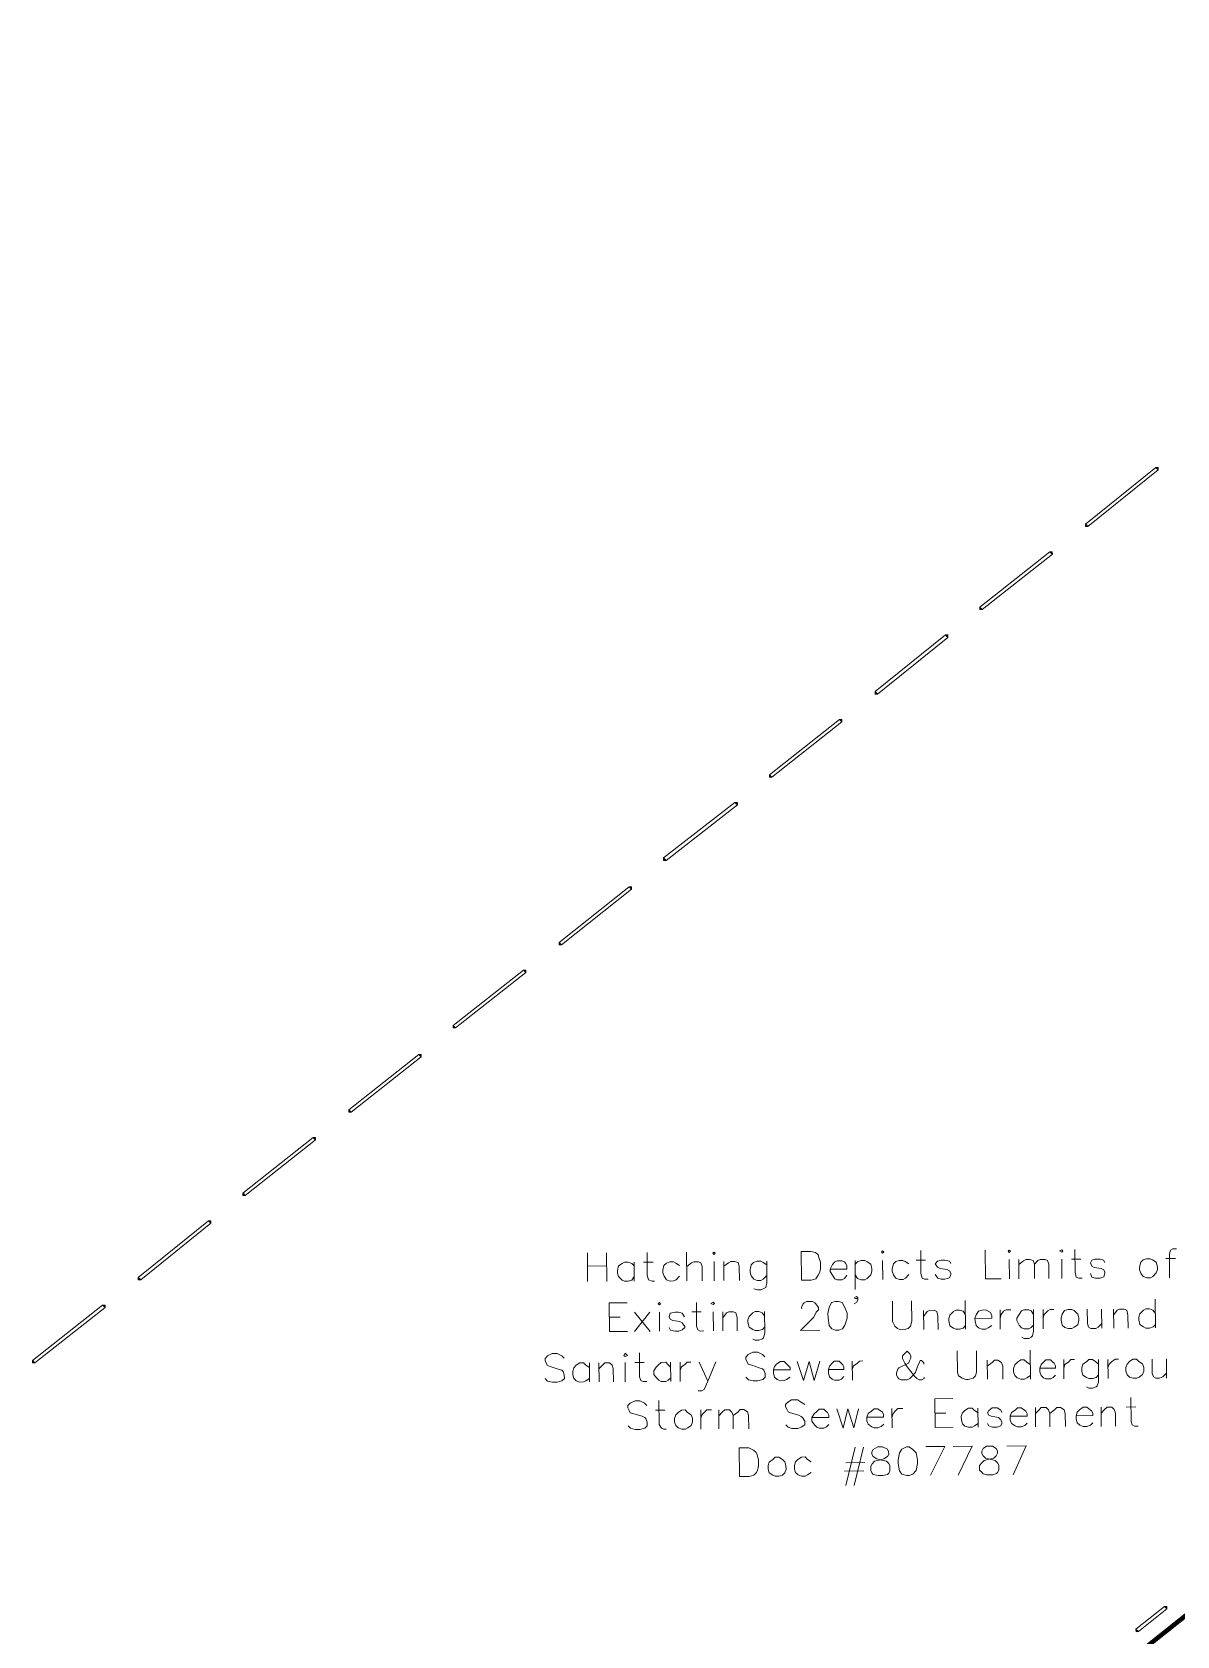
# Model space of a CAD drawing. Header units: inches. Extents: x -5728 to 15181, y 9834 to 15140.
# Drawn here: x 3524 to 4291, y 13913 to 14987 of the extents above; entities that cross this region are included whole.
import ezdxf

# ---------------------------------------------------------------- set-up
doc = ezdxf.new("R2010")
doc.units = ezdxf.units.IN
doc.header["$MEASUREMENT"] = 0
doc.linetypes.add('IMPORT-DASHEDX2 _4_', pattern=[0.1125, 0.075, -0.0375])
for name, color, linetype, lineweight in [('PDF_Geometry', 1, 'Continuous', 9), ('PDF_Solid Fills', 1, 'Continuous', 9), ('site plan converted for PDF_dwg', 1, 'Continuous', 9)]:
    doc.layers.add(name, color=color, linetype=linetype, lineweight=lineweight)

# ---------------------------------------------------------------- blocks, each defined once
blk = doc.blocks.new('site plan converted for PDF_dwg-1480341-SITE PLAN')
at = {"layer": 'PDF_Solid Fills'}
for points in [[(1404.1, 3453.8), (3516.9, 5113.8), (1403.3, 3454.6)], [(1404.9, 3453), (3516.9, 5113.8), (1404.1, 3453.8)], [(1404.9, 3453), (3518.5, 5113.8), (3516.9, 5113.8), (1521.5, 3544.6)], [(1404.9, 3453), (3519.3, 5113), (3518.5, 5113.8), (1521.5, 3544.6)], [(2166.5, 4829.8), (2164.9, 4831.4), (2166.5, 4831.4)], [(2117.7, 4792.2), (2117.7, 4793.8), (2119.3, 4792.2)], [(2095.3, 4773.8), (2093.7, 4775.4), (2095.3, 4775.4)], [(2046.5, 4737), (2046.5, 4738.6), (2048.1, 4737)], [(2024.9, 4718.6), (2023.3, 4720.2), (2024.9, 4720.2)], [(1976.1, 4681), (1976.1, 4682.6), (1977.7, 4681)], [(1953.7, 4662.6), (1952.1, 4664.2), (1953.7, 4664.2)], [(1904.9, 4625.8), (1904.9, 4627.4), (1906.5, 4625.8)], [(1883.3, 4607.4), (1881.7, 4609), (1883.3, 4609)], [(1833.7, 4570.6), (1833.7, 4572.2), (1835.3, 4570.6)], [(1812.1, 4551.4), (1810.5, 4553), (1812.1, 4553)], [(1763.3, 4514.6), (1763.3, 4516.2), (1764.9, 4514.6)], [(1740.9, 4496.2), (1739.3, 4497.8), (1740.9, 4497.8)], [(1692.1, 4459.4), (1692.1, 4461), (1693.7, 4459.4)], [(1670.5, 4440.2), (1668.9, 4441.8), (1670.5, 4441.8)], [(1621.7, 4403.4), (1621.7, 4405), (1623.3, 4403.4)], [(1599.3, 4385), (1597.7, 4386.6), (1599.3, 4386.6)], [(1550.5, 4348.2), (1550.5, 4349.8), (1552.1, 4348.2)], [(1528.9, 4329.8), (1527.3, 4331.4), (1528.9, 4331.4)], [(1480.1, 4292.2), (1480.1, 4293.8), (1481.7, 4292.2)], [(1457.7, 4273.8), (1456.1, 4275.4), (1457.7, 4275.4)], [(1408.9, 4237), (1408.9, 4238.6), (1410.5, 4237)], [(2167.3, 4067.4), (2165.7, 4069), (2167.3, 4069)], [(2146.5, 4052.2), (2146.5, 4053.8), (2148.1, 4052.2)]]:
    blk.add_hatch(color=147, dxfattribs=at).paths.add_polyline_path(points, flags=0)
at = {"layer": 'PDF_Geometry', "color": 155, "lineweight": 15}
for p, q in [((1780.9, 4289), (1780.9, 4308.2)), ((1793.7, 4308.2), (1793.7, 4289)), ((1847.3, 4289), (1847.3, 4308.2)), ((1780.9, 4299.4), (1793.7, 4299.4)), ((1812.1, 4301.8), (1812.1, 4289)), ((1818.5, 4301.8), (1824.9, 4301.8)), ((1865.7, 4301.8), (1865.7, 4289)), ((1872.1, 4289), (1872.1, 4301.8)), ((1960.1, 4301.8), (1960.1, 4282.6)), ((1978.5, 4301.8), (1978.5, 4289)), ((2000.9, 4301.8), (2007.3, 4301.8)), ((2063.3, 4301.8), (2063.3, 4289)), ((2069.7, 4289), (2069.7, 4301.8)), ((2098.5, 4301.8), (2098.5, 4289)), ((2104.9, 4301.8), (2111.3, 4301.8)), ((2168.1, 4301.8), (2174.5, 4301.8)), ((2033.7, 4274.6), (2033.7, 4255.4)), ((2160.9, 4274.6), (2160.9, 4255.4)), ((1795.3, 4265), (1802.5, 4265)), ((1812.1, 4255.4), (1822.5, 4268.2)), ((1822.5, 4255.4), (1812.1, 4268.2)), ((1828.9, 4268.2), (1828.9, 4255.4)), ((1850.5, 4268.2), (1856.9, 4268.2)), ((1864.9, 4268.2), (1864.9, 4255.4)), ((1871.3, 4255.4), (1871.3, 4268.2)), ((2005.7, 4255.4), (2005.7, 4268.2)), ((2056.9, 4255.4), (2056.9, 4268.2)), ((2085.7, 4255.4), (2085.7, 4268.2)), ((2124.9, 4268.2), (2124.9, 4255.4)), ((2132.9, 4255.4), (2132.9, 4268.2)), ((2076.9, 4241), (2076.9, 4221.8)), ((1781.7, 4234.6), (1781.7, 4221.8)), ((1788.1, 4221.8), (1788.1, 4234.6)), ((1805.7, 4234.6), (1805.7, 4221.8)), ((1812.1, 4234.6), (1818.5, 4234.6)), ((1836.1, 4234.6), (1836.1, 4221.8)), ((1842.5, 4221.8), (1842.5, 4234.6)), ((1957.7, 4221.8), (1957.7, 4234.6)), ((2048.1, 4221.8), (2048.1, 4234.6)), ((2099.3, 4221.8), (2099.3, 4234.6)), ((2128.9, 4221.8), (2128.9, 4234.6)), ((2168.1, 4234.6), (2168.1, 4221.8)), ((1825.7, 4202.6), (1832.1, 4202.6)), ((1856.1, 4189.8), (1856.1, 4202.6)), ((1868.1, 4189.8), (1868.1, 4202.6)), ((1984.1, 4189.8), (1984.1, 4202.6)), ((2012.9, 4199.4), (2020.1, 4199.4)), ((2041.7, 4202.6), (2041.7, 4189.8)), ((2080.1, 4189.8), (2080.1, 4202.6)), ((2124.1, 4189.8), (2124.1, 4202.6)), ((2140.9, 4202.6), (2147.3, 4202.6)), ((1959.3, 4177), (1952.9, 4151.4)), ((1964.9, 4177), (1958.5, 4151.4)), ((1952.9, 4166.6), (1965.7, 4166.6)), ((1952.1, 4161), (1964.9, 4161))]:
    blk.add_line(p, q, dxfattribs=at)
at = {"layer": 'PDF_Geometry', "color": 147, "flags": 128}
for points in [[(3518.5, 5113.8), (3519.3, 5113), (1404.9, 3453), (1404.1, 3453.8), (1403.3, 3454.6), (1404.1, 3453.8), (1403.3, 3454.6), (3516.9, 5113.8)], [(2164.9, 4831.4), (2117.7, 4793.8), (2118.5, 4793), (2119.3, 4792.2), (2166.5, 4829.8), (2165.7, 4830.6), (2164.9, 4831.4), (2166.5, 4831.4), (2166.5, 4829.8)], [(2119.3, 4792.2), (2117.7, 4792.2), (2117.7, 4793.8)], [(2093.7, 4775.4), (2046.5, 4738.6), (2047.3, 4737.8), (2048.1, 4737), (2095.3, 4773.8), (2094.5, 4774.6), (2093.7, 4775.4), (2095.3, 4775.4), (2095.3, 4773.8)], [(2048.1, 4737), (2046.5, 4737), (2046.5, 4738.6)], [(2023.3, 4720.2), (1976.1, 4682.6), (1976.9, 4681.8), (1977.7, 4681), (2024.9, 4718.6), (2024.1, 4719.4), (2023.3, 4720.2), (2024.9, 4720.2), (2024.9, 4718.6)], [(1977.7, 4681), (1976.1, 4681), (1976.1, 4682.6)], [(1952.1, 4664.2), (1904.9, 4627.4), (1905.7, 4626.6), (1906.5, 4625.8), (1953.7, 4662.6), (1952.9, 4663.4), (1952.1, 4664.2), (1953.7, 4664.2), (1953.7, 4662.6)], [(1906.5, 4625.8), (1904.9, 4625.8), (1904.9, 4627.4)], [(1881.7, 4609), (1833.7, 4572.2), (1834.5, 4571.4), (1835.3, 4570.6), (1883.3, 4607.4), (1882.5, 4608.2), (1881.7, 4609), (1883.3, 4609), (1883.3, 4607.4)], [(1835.3, 4570.6), (1833.7, 4570.6), (1833.7, 4572.2)], [(1810.5, 4553), (1763.3, 4516.2), (1764.1, 4515.4), (1764.9, 4514.6), (1812.1, 4551.4), (1811.3, 4552.2), (1810.5, 4553), (1812.1, 4553), (1812.1, 4551.4)], [(1764.9, 4514.6), (1763.3, 4514.6), (1763.3, 4516.2)], [(1739.3, 4497.8), (1692.1, 4461), (1692.9, 4460.2), (1693.7, 4459.4), (1740.9, 4496.2), (1740.1, 4497), (1739.3, 4497.8), (1740.9, 4497.8), (1740.9, 4496.2)], [(1693.7, 4459.4), (1692.1, 4459.4), (1692.1, 4461)], [(1668.9, 4441.8), (1621.7, 4405), (1622.5, 4404.2), (1623.3, 4403.4), (1670.5, 4440.2), (1669.7, 4441), (1668.9, 4441.8), (1670.5, 4441.8), (1670.5, 4440.2)], [(1623.3, 4403.4), (1621.7, 4403.4), (1621.7, 4405)], [(1597.7, 4386.6), (1550.5, 4349.8), (1551.3, 4349), (1552.1, 4348.2), (1599.3, 4385), (1598.5, 4385.8), (1597.7, 4386.6), (1599.3, 4386.6), (1599.3, 4385)], [(1552.1, 4348.2), (1550.5, 4348.2), (1550.5, 4349.8)], [(1527.3, 4331.4), (1480.1, 4293.8), (1480.9, 4293), (1481.7, 4292.2), (1528.9, 4329.8), (1528.1, 4330.6), (1527.3, 4331.4), (1528.9, 4331.4), (1528.9, 4329.8)], [(1481.7, 4292.2), (1480.1, 4292.2), (1480.1, 4293.8)], [(1456.1, 4275.4), (1408.9, 4238.6), (1409.7, 4237.8), (1410.5, 4237), (1457.7, 4273.8), (1456.9, 4274.6), (1456.1, 4275.4), (1457.7, 4275.4), (1457.7, 4273.8)], [(1410.5, 4237), (1408.9, 4237), (1408.9, 4238.6)], [(2165.7, 4069), (2146.5, 4053.8), (2147.3, 4053), (2148.1, 4052.2), (2167.3, 4067.4), (2166.5, 4068.2), (2165.7, 4069), (2167.3, 4069), (2167.3, 4067.4)], [(2148.1, 4052.2), (2146.5, 4052.2), (2146.5, 4053.8)]]:
    blk.add_lwpolyline(points, dxfattribs=at)
at = {"layer": 'PDF_Geometry', "color": 155, "lineweight": 15, "flags": 128}
for points in [[(1820.9, 4308.2), (1820.9, 4293), (1821.7, 4289.8), (1824.1, 4289), (1825.7, 4289)], [(2004.1, 4308.2), (2004.1, 4293), (2004.9, 4289.8), (2006.5, 4289), (2008.9, 4289)], [(2047.3, 4308.2), (2047.3, 4289), (2057.7, 4289)], [(2107.3, 4308.2), (2107.3, 4293), (2108.1, 4289.8), (2109.7, 4289), (2112.1, 4289)], [(2175.3, 4308.2), (2172.9, 4308.2), (2171.3, 4307.4), (2170.5, 4305), (2170.5, 4289)], [(1812.1, 4299.4), (1810.5, 4301), (1808.1, 4301.8), (1805.7, 4301.8), (1804.1, 4301), (1801.7, 4299.4), (1800.9, 4296.2), (1800.9, 4294.6), (1801.7, 4292.2), (1804.1, 4289.8), (1805.7, 4289), (1808.1, 4289), (1810.5, 4289.8), (1812.1, 4292.2)], [(1842.5, 4299.4), (1840.1, 4301), (1838.5, 4301.8), (1836.1, 4301.8), (1833.7, 4301), (1832.1, 4299.4), (1831.3, 4296.2), (1831.3, 4294.6), (1832.1, 4292.2), (1833.7, 4289.8), (1836.1, 4289), (1838.5, 4289), (1840.1, 4289.8), (1842.5, 4292.2)], [(1847.3, 4298.6), (1850.5, 4301), (1852.1, 4301.8), (1855.3, 4301.8), (1856.9, 4301), (1857.7, 4298.6), (1857.7, 4289)], [(1872.1, 4298.6), (1875.3, 4301), (1876.9, 4301.8), (1879.3, 4301.8), (1881.7, 4301), (1882.5, 4298.6), (1882.5, 4289)], [(1900.9, 4299.4), (1898.5, 4301), (1896.9, 4301.8), (1894.5, 4301.8), (1892.1, 4301), (1890.5, 4299.4), (1889.7, 4296.2), (1889.7, 4294.6), (1890.5, 4292.2), (1892.1, 4289.8), (1894.5, 4289), (1896.9, 4289), (1898.5, 4289.8), (1900.9, 4292.2)], [(1900.9, 4301.8), (1900.9, 4287.4), (1900.1, 4284.2), (1898.5, 4283.4), (1896.9, 4282.6), (1894.5, 4282.6), (1892.1, 4283.4)], [(1943.3, 4296.2), (1954.5, 4296.2), (1954.5, 4298.6), (1953.7, 4300.2), (1952.9, 4301), (1951.3, 4301.8), (1948.1, 4301.8), (1946.5, 4301), (1944.9, 4299.4), (1943.3, 4296.2), (1943.3, 4294.6), (1944.9, 4292.2), (1946.5, 4289.8), (1948.1, 4289), (1951.3, 4289), (1952.9, 4289.8), (1954.5, 4292.2)], [(1960.1, 4299.4), (1961.7, 4301), (1964.1, 4301.8), (1966.5, 4301.8), (1968.1, 4301), (1970.5, 4299.4), (1971.3, 4296.2), (1971.3, 4294.6), (1970.5, 4292.2), (1968.1, 4289.8), (1966.5, 4289), (1964.1, 4289), (1961.7, 4289.8), (1960.1, 4292.2)], [(1996.1, 4299.4), (1993.7, 4301), (1992.1, 4301.8), (1989.7, 4301.8), (1987.3, 4301), (1985.7, 4299.4), (1984.9, 4296.2), (1984.9, 4294.6), (1985.7, 4292.2), (1987.3, 4289.8), (1989.7, 4289), (1992.1, 4289), (1993.7, 4289.8), (1996.1, 4292.2)], [(2024.1, 4299.4), (2023.3, 4301), (2020.1, 4301.8), (2017.7, 4301.8), (2015.3, 4301), (2013.7, 4299.4), (2015.3, 4297), (2016.9, 4296.2), (2021.7, 4295.4), (2023.3, 4294.6), (2024.1, 4293), (2024.1, 4292.2), (2023.3, 4289.8), (2020.1, 4289), (2017.7, 4289), (2015.3, 4289.8), (2013.7, 4292.2)], [(2069.7, 4298.6), (2072.9, 4301), (2074.5, 4301.8), (2076.9, 4301.8), (2079.3, 4301), (2080.1, 4298.6), (2080.1, 4289)], [(2080.1, 4298.6), (2082.5, 4301), (2084.1, 4301.8), (2087.3, 4301.8), (2088.9, 4301), (2089.7, 4298.6), (2089.7, 4289)], [(2127.3, 4299.4), (2126.5, 4301), (2124.1, 4301.8), (2120.9, 4301.8), (2118.5, 4301), (2117.7, 4299.4), (2118.5, 4297), (2120.1, 4296.2), (2124.9, 4295.4), (2126.5, 4294.6), (2127.3, 4293), (2127.3, 4292.2), (2126.5, 4289.8), (2124.1, 4289), (2120.9, 4289), (2118.5, 4289.8), (2117.7, 4292.2)], [(1807.3, 4255.4), (1795.3, 4255.4), (1795.3, 4274.6), (1807.3, 4274.6)], [(1853.7, 4274.6), (1853.7, 4258.6), (1854.5, 4256.2), (1856.1, 4255.4), (1858.5, 4255.4)], [(1924.1, 4269.8), (1924.1, 4270.6), (1924.9, 4273), (1925.7, 4273.8), (1927.3, 4274.6), (1931.3, 4274.6), (1932.9, 4273.8), (1933.7, 4273), (1935.3, 4270.6), (1935.3, 4269), (1933.7, 4267.4), (1932.1, 4264.2), (1923.3, 4255.4), (1936.1, 4255.4)], [(1961.7, 4277), (1960.9, 4276.2), (1959.3, 4277), (1960.9, 4277.8), (1961.7, 4277), (1961.7, 4275.4), (1960.9, 4273.8), (1959.3, 4273)], [(1984.9, 4274.6), (1984.9, 4261), (1986.5, 4257.8), (1988.1, 4256.2), (1990.5, 4255.4), (1992.9, 4255.4), (1995.3, 4256.2), (1996.9, 4257.8), (1997.7, 4261), (1997.7, 4274.6)], [(1845.7, 4265), (1844.1, 4267.4), (1841.7, 4268.2), (1839.3, 4268.2), (1836.1, 4267.4), (1835.3, 4265), (1836.1, 4263.4), (1837.7, 4262.6), (1842.5, 4261.8), (1844.1, 4261), (1845.7, 4258.6), (1845.7, 4257.8), (1844.1, 4256.2), (1841.7, 4255.4), (1839.3, 4255.4), (1836.1, 4256.2), (1835.3, 4257.8)], [(1871.3, 4264.2), (1873.7, 4267.4), (1875.3, 4268.2), (1878.5, 4268.2), (1880.1, 4267.4), (1880.9, 4264.2), (1880.9, 4255.4)], [(1899.3, 4265), (1897.7, 4267.4), (1895.3, 4268.2), (1892.9, 4268.2), (1891.3, 4267.4), (1888.9, 4265), (1888.1, 4262.6), (1888.1, 4261), (1888.9, 4257.8), (1891.3, 4256.2), (1892.9, 4255.4), (1895.3, 4255.4), (1897.7, 4256.2), (1899.3, 4257.8)], [(1899.3, 4268.2), (1899.3, 4253.8), (1898.5, 4250.6), (1897.7, 4249.8), (1895.3, 4249), (1892.9, 4249), (1891.3, 4249.8)], [(2005.7, 4264.2), (2008.1, 4267.4), (2009.7, 4268.2), (2012.9, 4268.2), (2014.5, 4267.4), (2015.3, 4264.2), (2015.3, 4255.4)], [(2033.7, 4265), (2032.1, 4267.4), (2029.7, 4268.2), (2027.3, 4268.2), (2025.7, 4267.4), (2023.3, 4265), (2022.5, 4262.6), (2022.5, 4261), (2023.3, 4257.8), (2025.7, 4256.2), (2027.3, 4255.4), (2029.7, 4255.4), (2032.1, 4256.2), (2033.7, 4257.8)], [(2040.1, 4262.6), (2051.3, 4262.6), (2051.3, 4264.2), (2050.5, 4266.6), (2048.9, 4267.4), (2047.3, 4268.2), (2044.9, 4268.2), (2042.5, 4267.4), (2040.9, 4265), (2040.1, 4262.6), (2040.1, 4261), (2040.9, 4257.8), (2042.5, 4256.2), (2044.9, 4255.4), (2047.3, 4255.4), (2048.9, 4256.2), (2051.3, 4257.8)], [(2056.9, 4262.6), (2057.7, 4265), (2059.3, 4267.4), (2060.9, 4268.2), (2064.1, 4268.2)], [(2079.3, 4265), (2077.7, 4267.4), (2076.1, 4268.2), (2072.9, 4268.2), (2071.3, 4267.4), (2069.7, 4265), (2068.1, 4262.6), (2068.1, 4261), (2069.7, 4257.8), (2071.3, 4256.2), (2072.9, 4255.4), (2076.1, 4255.4), (2077.7, 4256.2), (2079.3, 4257.8)], [(2079.3, 4268.2), (2079.3, 4253.8), (2078.5, 4250.6), (2077.7, 4249.8), (2076.1, 4249), (2072.9, 4249), (2071.3, 4249.8)], [(2085.7, 4262.6), (2086.5, 4265), (2088.9, 4267.4), (2090.5, 4268.2), (2092.9, 4268.2)], [(2115.3, 4268.2), (2115.3, 4258.6), (2116.1, 4256.2), (2117.7, 4255.4), (2120.9, 4255.4), (2122.5, 4256.2), (2124.9, 4258.6)], [(2132.9, 4264.2), (2135.3, 4267.4), (2136.9, 4268.2), (2140.1, 4268.2), (2141.7, 4267.4), (2142.5, 4264.2), (2142.5, 4255.4)], [(2160.9, 4265), (2159.3, 4267.4), (2156.9, 4268.2), (2154.5, 4268.2), (2152.9, 4267.4), (2150.5, 4265), (2149.7, 4262.6), (2149.7, 4261), (2150.5, 4257.8), (2152.9, 4256.2), (2154.5, 4255.4), (2156.9, 4255.4), (2159.3, 4256.2), (2160.9, 4257.8)], [(1764.9, 4237.8), (1763.3, 4239.4), (1760.1, 4241), (1756.9, 4241), (1753.7, 4239.4), (1752.1, 4237.8), (1752.1, 4236.2), (1752.9, 4234.6), (1753.7, 4233), (1756.1, 4232.2), (1760.9, 4230.6), (1763.3, 4229.8), (1764.1, 4229), (1764.9, 4226.6), (1764.9, 4224.2), (1763.3, 4222.6), (1760.1, 4221.8), (1756.9, 4221.8), (1753.7, 4222.6), (1752.1, 4224.2)], [(1815.3, 4241), (1815.3, 4225), (1816.1, 4222.6), (1817.7, 4221.8), (1820.1, 4221.8)], [(1899.3, 4237.8), (1897.7, 4239.4), (1894.5, 4241), (1891.3, 4241), (1888.1, 4239.4), (1886.5, 4237.8), (1886.5, 4236.2), (1887.3, 4234.6), (1888.1, 4233), (1890.5, 4232.2), (1895.3, 4230.6), (1897.7, 4229.8), (1898.5, 4229), (1899.3, 4226.6), (1899.3, 4224.2), (1897.7, 4222.6), (1894.5, 4221.8), (1891.3, 4221.8), (1888.1, 4222.6), (1886.5, 4224.2)], [(2005.7, 4232.2), (2005.7, 4233), (2004.1, 4234.6), (2003.3, 4234.6), (2002.5, 4233), (2001.7, 4231.4), (2000.1, 4226.6), (1997.7, 4224.2), (1996.1, 4222.6), (1994.5, 4221.8), (1990.5, 4221.8), (1988.9, 4222.6), (1988.1, 4223.4), (1987.3, 4225), (1987.3, 4226.6), (1988.1, 4229), (1988.9, 4229.8), (1995.3, 4233), (1996.1, 4234.6), (1996.9, 4236.2), (1996.9, 4237.8), (1996.1, 4239.4), (1994.5, 4241), (1992.9, 4239.4), (1991.3, 4237.8), (1991.3, 4236.2), (1992.9, 4233), (1994.5, 4230.6), (1999.3, 4224.2), (2000.9, 4222.6), (2002.5, 4221.8), (2004.1, 4221.8), (2005.7, 4222.6), (2005.7, 4223.4)], [(2028.1, 4241), (2028.1, 4226.6), (2028.9, 4224.2), (2031.3, 4222.6), (2033.7, 4221.8), (2035.3, 4221.8), (2038.5, 4222.6), (2040.1, 4224.2), (2040.9, 4226.6), (2040.9, 4241)], [(1781.7, 4231.4), (1779.3, 4233), (1777.7, 4234.6), (1775.3, 4234.6), (1772.9, 4233), (1771.3, 4231.4), (1770.5, 4229), (1770.5, 4226.6), (1771.3, 4224.2), (1772.9, 4222.6), (1775.3, 4221.8), (1777.7, 4221.8), (1779.3, 4222.6), (1781.7, 4224.2)], [(1788.1, 4230.6), (1790.5, 4233), (1792.1, 4234.6), (1795.3, 4234.6), (1796.9, 4233), (1797.7, 4230.6), (1797.7, 4221.8)], [(1836.1, 4231.4), (1834.5, 4233), (1832.9, 4234.6), (1829.7, 4234.6), (1828.1, 4233), (1826.5, 4231.4), (1824.9, 4229), (1824.9, 4226.6), (1826.5, 4224.2), (1828.1, 4222.6), (1829.7, 4221.8), (1832.9, 4221.8), (1834.5, 4222.6), (1836.1, 4224.2)], [(1842.5, 4229), (1843.3, 4231.4), (1845.7, 4233), (1847.3, 4234.6), (1849.7, 4234.6)], [(1855.3, 4234.6), (1860.9, 4221.8), (1866.5, 4234.6)], [(1904.9, 4229), (1916.1, 4229), (1916.1, 4230.6), (1914.5, 4232.2), (1913.7, 4233), (1912.1, 4234.6), (1909.7, 4234.6), (1907.3, 4233), (1905.7, 4231.4), (1904.9, 4229), (1904.9, 4226.6), (1905.7, 4224.2), (1907.3, 4222.6), (1909.7, 4221.8), (1912.1, 4221.8), (1913.7, 4222.6), (1916.1, 4224.2)], [(1920.9, 4234.6), (1924.9, 4221.8), (1928.9, 4234.6), (1932.1, 4221.8), (1936.1, 4234.6)], [(1941.7, 4229), (1952.1, 4229), (1952.1, 4230.6), (1951.3, 4232.2), (1950.5, 4233), (1948.9, 4234.6), (1945.7, 4234.6), (1944.1, 4233), (1942.5, 4231.4), (1941.7, 4229), (1941.7, 4226.6), (1942.5, 4224.2), (1944.1, 4222.6), (1945.7, 4221.8), (1948.9, 4221.8), (1950.5, 4222.6), (1952.1, 4224.2)], [(1957.7, 4229), (1958.5, 4231.4), (1960.9, 4233), (1962.5, 4234.6), (1964.9, 4234.6)], [(2048.1, 4230.6), (2051.3, 4233), (2052.9, 4234.6), (2055.3, 4234.6), (2057.7, 4233), (2058.5, 4230.6), (2058.5, 4221.8)], [(2076.9, 4231.4), (2074.5, 4233), (2072.9, 4234.6), (2070.5, 4234.6), (2068.1, 4233), (2066.5, 4231.4), (2065.7, 4229), (2065.7, 4226.6), (2066.5, 4224.2), (2068.1, 4222.6), (2070.5, 4221.8), (2072.9, 4221.8), (2074.5, 4222.6), (2076.9, 4224.2)], [(2083.3, 4229), (2093.7, 4229), (2093.7, 4230.6), (2092.9, 4232.2), (2092.1, 4233), (2090.5, 4234.6), (2087.3, 4234.6), (2085.7, 4233), (2084.1, 4231.4), (2083.3, 4229), (2083.3, 4226.6), (2084.1, 4224.2), (2085.7, 4222.6), (2087.3, 4221.8), (2090.5, 4221.8), (2092.1, 4222.6), (2093.7, 4224.2)], [(2099.3, 4229), (2100.1, 4231.4), (2102.5, 4233), (2104.1, 4234.6), (2106.5, 4234.6)], [(2122.5, 4231.4), (2120.9, 4233), (2118.5, 4234.6), (2116.1, 4234.6), (2114.5, 4233), (2112.1, 4231.4), (2111.3, 4229), (2111.3, 4226.6), (2112.1, 4224.2), (2114.5, 4222.6), (2116.1, 4221.8), (2118.5, 4221.8), (2120.9, 4222.6), (2122.5, 4224.2)], [(2122.5, 4234.6), (2122.5, 4219.4), (2121.7, 4217), (2120.9, 4216.2), (2118.5, 4215.4), (2116.1, 4215.4), (2114.5, 4216.2)], [(2128.9, 4229), (2129.7, 4231.4), (2131.3, 4233), (2133.7, 4234.6), (2136.1, 4234.6)], [(2158.5, 4234.6), (2158.5, 4225), (2159.3, 4222.6), (2160.9, 4221.8), (2163.3, 4221.8), (2165.7, 4222.6), (2168.1, 4225)], [(1860.9, 4221.8), (1858.5, 4216.2), (1856.9, 4215.4), (1854.5, 4215.4)], [(1820.1, 4205.8), (1818.5, 4207.4), (1815.3, 4209), (1812.1, 4209), (1808.9, 4207.4), (1807.3, 4205.8), (1807.3, 4204.2), (1808.1, 4202.6), (1808.9, 4201), (1811.3, 4200.2), (1816.9, 4198.6), (1818.5, 4197.8), (1819.3, 4197), (1820.1, 4194.6), (1820.1, 4192.2), (1818.5, 4190.6), (1815.3, 4189.8), (1812.1, 4189.8), (1808.9, 4190.6), (1807.3, 4192.2)], [(1828.1, 4209), (1828.1, 4193), (1829.7, 4190.6), (1831.3, 4189.8), (1832.9, 4189.8)], [(1925.7, 4205.8), (1923.3, 4207.4), (1920.9, 4209), (1916.9, 4209), (1914.5, 4207.4), (1912.9, 4205.8), (1912.9, 4204.2), (1913.7, 4202.6), (1914.5, 4201), (1916.1, 4200.2), (1921.7, 4198.6), (1923.3, 4197.8), (1924.1, 4197), (1925.7, 4194.6), (1925.7, 4192.2), (1923.3, 4190.6), (1920.9, 4189.8), (1916.9, 4189.8), (1914.5, 4190.6), (1912.9, 4192.2)], [(2024.9, 4189.8), (2012.9, 4189.8), (2012.9, 4209), (2024.9, 4209)], [(2144.1, 4209), (2144.1, 4193), (2144.9, 4190.6), (2146.5, 4189.8), (2148.9, 4189.8)], [(1856.1, 4197), (1856.9, 4199.4), (1858.5, 4201), (1860.1, 4202.6), (1863.3, 4202.6)], [(1868.1, 4198.6), (1870.5, 4201), (1872.1, 4202.6), (1875.3, 4202.6), (1876.9, 4201), (1877.7, 4198.6), (1877.7, 4189.8)], [(1877.7, 4198.6), (1880.9, 4201), (1882.5, 4202.6), (1884.9, 4202.6), (1887.3, 4201), (1888.1, 4198.6), (1888.1, 4189.8)], [(1930.5, 4197), (1941.7, 4197), (1941.7, 4198.6), (1940.9, 4200.2), (1940.1, 4201), (1938.5, 4202.6), (1935.3, 4202.6), (1933.7, 4201), (1932.1, 4199.4), (1930.5, 4197), (1930.5, 4194.6), (1932.1, 4192.2), (1933.7, 4190.6), (1935.3, 4189.8), (1938.5, 4189.8), (1940.1, 4190.6), (1941.7, 4192.2)], [(1947.3, 4202.6), (1951.3, 4189.8), (1954.5, 4202.6), (1958.5, 4189.8), (1961.7, 4202.6)], [(1967.3, 4197), (1978.5, 4197), (1978.5, 4198.6), (1977.7, 4200.2), (1976.9, 4201), (1974.5, 4202.6), (1972.1, 4202.6), (1970.5, 4201), (1968.1, 4199.4), (1967.3, 4197), (1967.3, 4194.6), (1968.1, 4192.2), (1970.5, 4190.6), (1972.1, 4189.8), (1974.5, 4189.8), (1976.9, 4190.6), (1978.5, 4192.2)], [(1984.1, 4197), (1984.9, 4199.4), (1986.5, 4201), (1988.1, 4202.6), (1991.3, 4202.6)], [(2041.7, 4199.4), (2039.3, 4201), (2037.7, 4202.6), (2035.3, 4202.6), (2032.9, 4201), (2031.3, 4199.4), (2030.5, 4197), (2030.5, 4194.6), (2031.3, 4192.2), (2032.9, 4190.6), (2035.3, 4189.8), (2037.7, 4189.8), (2039.3, 4190.6), (2041.7, 4192.2)], [(2057.7, 4199.4), (2056.9, 4201), (2054.5, 4202.6), (2051.3, 4202.6), (2048.9, 4201), (2048.1, 4199.4), (2048.9, 4197.8), (2050.5, 4197), (2055.3, 4196.2), (2056.9, 4194.6), (2057.7, 4193), (2057.7, 4192.2), (2056.9, 4190.6), (2054.5, 4189.8), (2051.3, 4189.8), (2048.9, 4190.6), (2048.1, 4192.2)], [(2063.3, 4197), (2074.5, 4197), (2074.5, 4198.6), (2073.7, 4200.2), (2072.9, 4201), (2070.5, 4202.6), (2068.1, 4202.6), (2066.5, 4201), (2064.1, 4199.4), (2063.3, 4197), (2063.3, 4194.6), (2064.1, 4192.2), (2066.5, 4190.6), (2068.1, 4189.8), (2070.5, 4189.8), (2072.9, 4190.6), (2074.5, 4192.2)], [(2080.1, 4198.6), (2082.5, 4201), (2084.1, 4202.6), (2087.3, 4202.6), (2088.9, 4201), (2089.7, 4198.6), (2089.7, 4189.8)], [(2089.7, 4198.6), (2092.9, 4201), (2094.5, 4202.6), (2096.9, 4202.6), (2099.3, 4201), (2100.1, 4198.6), (2100.1, 4189.8)], [(2107.3, 4197), (2118.5, 4197), (2118.5, 4198.6), (2117.7, 4200.2), (2116.9, 4201), (2114.5, 4202.6), (2112.1, 4202.6), (2109.7, 4201), (2108.1, 4199.4), (2107.3, 4197), (2107.3, 4194.6), (2108.1, 4192.2), (2109.7, 4190.6), (2112.1, 4189.8), (2114.5, 4189.8), (2116.9, 4190.6), (2118.5, 4192.2)], [(2124.1, 4198.6), (2126.5, 4201), (2128.1, 4202.6), (2131.3, 4202.6), (2132.9, 4201), (2133.7, 4198.6), (2133.7, 4189.8)], [(2006.5, 4177), (2019.3, 4177), (2009.7, 4157.8)], [(2024.9, 4177), (2037.7, 4177), (2028.1, 4157.8)], [(2060.9, 4177), (2073.7, 4177), (2064.9, 4157.8)], [(1929.7, 4167.4), (1927.3, 4169), (1925.7, 4170.6), (1923.3, 4170.6), (1920.9, 4169), (1919.3, 4167.4), (1918.5, 4165), (1918.5, 4162.6), (1919.3, 4160.2), (1920.9, 4158.6), (1923.3, 4157.8), (1925.7, 4157.8), (1927.3, 4158.6), (1929.7, 4160.2)]]:
    blk.add_lwpolyline(points, dxfattribs=at)
for points in [[(1864.9, 4307.4), (1865.7, 4306.6), (1866.5, 4307.4), (1865.7, 4308.2)], [(1924.1, 4289), (1924.1, 4308.2), (1930.5, 4308.2), (1933.7, 4307.4), (1935.3, 4305.8), (1936.1, 4303.4), (1936.9, 4301), (1936.9, 4296.2), (1936.1, 4293.8), (1935.3, 4292.2), (1933.7, 4289.8), (1930.5, 4289)], [(1977.7, 4307.4), (1978.5, 4306.6), (1979.3, 4307.4), (1978.5, 4308.2)], [(2062.5, 4307.4), (2063.3, 4306.6), (2064.1, 4307.4), (2063.3, 4308.2)], [(2096.9, 4307.4), (2098.5, 4306.6), (2099.3, 4307.4), (2098.5, 4308.2)], [(2155.3, 4301.8), (2152.9, 4301), (2151.3, 4299.4), (2150.5, 4296.2), (2150.5, 4294.6), (2151.3, 4292.2), (2152.9, 4289.8), (2155.3, 4289), (2157.7, 4289), (2159.3, 4289.8), (2161.7, 4292.2), (2162.5, 4294.6), (2162.5, 4296.2), (2161.7, 4299.4), (2159.3, 4301), (2157.7, 4301.8)], [(1828.1, 4273.8), (1828.9, 4273), (1829.7, 4273.8), (1828.9, 4274.6)], [(1863.3, 4273.8), (1864.9, 4273), (1865.7, 4273.8), (1864.9, 4274.6)], [(1946.5, 4274.6), (1944.1, 4273.8), (1942.5, 4270.6), (1941.7, 4266.6), (1941.7, 4263.4), (1942.5, 4258.6), (1944.1, 4256.2), (1946.5, 4255.4), (1948.9, 4255.4), (1951.3, 4256.2), (1952.9, 4258.6), (1954.5, 4263.4), (1954.5, 4266.6), (1952.9, 4270.6), (1951.3, 4273.8), (1948.9, 4274.6)], [(2102.5, 4268.2), (2100.1, 4267.4), (2098.5, 4265), (2097.7, 4262.6), (2097.7, 4261), (2098.5, 4257.8), (2100.1, 4256.2), (2102.5, 4255.4), (2104.9, 4255.4), (2106.5, 4256.2), (2108.9, 4257.8), (2109.7, 4261), (2109.7, 4262.6), (2108.9, 4265), (2106.5, 4267.4), (2104.9, 4268.2)], [(1804.9, 4239.4), (1805.7, 4238.6), (1807.3, 4239.4), (1805.7, 4241)], [(2145.7, 4234.6), (2143.3, 4233), (2141.7, 4231.4), (2140.9, 4229), (2140.9, 4226.6), (2141.7, 4224.2), (2143.3, 4222.6), (2145.7, 4221.8), (2148.1, 4221.8), (2149.7, 4222.6), (2152.1, 4224.2), (2152.9, 4226.6), (2152.9, 4229), (2152.1, 4231.4), (2149.7, 4233), (2148.1, 4234.6)], [(1843.3, 4202.6), (1840.9, 4201), (1839.3, 4199.4), (1838.5, 4197), (1838.5, 4194.6), (1839.3, 4192.2), (1840.9, 4190.6), (1843.3, 4189.8), (1845.7, 4189.8), (1847.3, 4190.6), (1849.7, 4192.2), (1850.5, 4194.6), (1850.5, 4197), (1849.7, 4199.4), (1847.3, 4201), (1845.7, 4202.6)], [(1881.7, 4157.8), (1881.7, 4177), (1888.1, 4177), (1891.3, 4175.4), (1892.9, 4173.8), (1893.7, 4172.2), (1894.5, 4169), (1894.5, 4165), (1893.7, 4161.8), (1892.9, 4160.2), (1891.3, 4158.6), (1888.1, 4157.8)], [(1974.5, 4177), (1971.3, 4175.4), (1970.5, 4173.8), (1970.5, 4172.2), (1971.3, 4170.6), (1973.7, 4169), (1976.9, 4168.2), (1980.1, 4167.4), (1981.7, 4165.8), (1982.5, 4164.2), (1982.5, 4161), (1981.7, 4159.4), (1980.9, 4158.6), (1977.7, 4157.8), (1974.5, 4157.8), (1971.3, 4158.6), (1970.5, 4159.4), (1969.7, 4161), (1969.7, 4164.2), (1970.5, 4165.8), (1972.1, 4167.4), (1975.3, 4168.2), (1978.5, 4169), (1980.9, 4170.6), (1981.7, 4172.2), (1981.7, 4173.8), (1980.9, 4175.4), (1977.7, 4177)], [(1993.7, 4177), (1990.5, 4175.4), (1988.9, 4173), (1988.1, 4168.2), (1988.1, 4165.8), (1988.9, 4161), (1990.5, 4158.6), (1993.7, 4157.8), (1995.3, 4157.8), (1997.7, 4158.6), (2000.1, 4161), (2000.9, 4165.8), (2000.9, 4168.2), (2000.1, 4173), (1997.7, 4175.4), (1995.3, 4177)], [(2047.3, 4177), (2044.9, 4175.4), (2044.1, 4173.8), (2044.1, 4172.2), (2044.9, 4170.6), (2046.5, 4169), (2050.5, 4168.2), (2052.9, 4167.4), (2054.5, 4165.8), (2055.3, 4164.2), (2055.3, 4161), (2054.5, 4159.4), (2053.7, 4158.6), (2051.3, 4157.8), (2047.3, 4157.8), (2044.9, 4158.6), (2044.1, 4159.4), (2042.5, 4161), (2042.5, 4164.2), (2044.1, 4165.8), (2045.7, 4167.4), (2048.1, 4168.2), (2052.1, 4169), (2053.7, 4170.6), (2054.5, 4172.2), (2054.5, 4173.8), (2053.7, 4175.4), (2051.3, 4177)], [(1905.7, 4170.6), (1904.1, 4169), (1901.7, 4167.4), (1900.9, 4165), (1900.9, 4162.6), (1901.7, 4160.2), (1904.1, 4158.6), (1905.7, 4157.8), (1908.1, 4157.8), (1910.5, 4158.6), (1912.1, 4160.2), (1912.9, 4162.6), (1912.9, 4165), (1912.1, 4167.4), (1910.5, 4169), (1908.1, 4170.6)]]:
    blk.add_lwpolyline(points, close=True, dxfattribs=at)
at = {"layer": 'PDF_Solid Fills', "color": 147}
for p, q in [((3516.9, 5113.8), (1403.3, 3454.6)), ((1404.1, 3453.8), (3516.9, 5113.8)), ((3516.9, 5113.8), (1404.1, 3453.8)), ((1404.9, 3453), (3516.9, 5113.8)), ((1404.9, 3453), (3518.5, 5113.8)), ((1404.9, 3453), (3519.3, 5113)), ((3516.9, 5113.8), (1521.5, 3544.6)), ((3518.5, 5113.8), (1521.5, 3544.6)), ((2166.5, 4829.8), (2164.9, 4831.4)), ((2164.9, 4831.4), (2166.5, 4831.4)), ((2166.5, 4831.4), (2166.5, 4829.8)), ((2117.7, 4792.2), (2117.7, 4793.8)), ((2117.7, 4793.8), (2119.3, 4792.2)), ((2119.3, 4792.2), (2117.7, 4792.2)), ((2095.3, 4773.8), (2093.7, 4775.4)), ((2093.7, 4775.4), (2095.3, 4775.4)), ((2095.3, 4775.4), (2095.3, 4773.8)), ((2046.5, 4737), (2046.5, 4738.6)), ((2046.5, 4738.6), (2048.1, 4737)), ((2048.1, 4737), (2046.5, 4737)), ((2024.9, 4718.6), (2023.3, 4720.2)), ((2023.3, 4720.2), (2024.9, 4720.2)), ((2024.9, 4720.2), (2024.9, 4718.6)), ((1976.1, 4681), (1976.1, 4682.6)), ((1976.1, 4682.6), (1977.7, 4681)), ((1977.7, 4681), (1976.1, 4681)), ((1953.7, 4662.6), (1952.1, 4664.2)), ((1952.1, 4664.2), (1953.7, 4664.2)), ((1953.7, 4664.2), (1953.7, 4662.6)), ((1904.9, 4625.8), (1904.9, 4627.4)), ((1904.9, 4627.4), (1906.5, 4625.8)), ((1906.5, 4625.8), (1904.9, 4625.8)), ((1883.3, 4607.4), (1881.7, 4609)), ((1881.7, 4609), (1883.3, 4609)), ((1883.3, 4609), (1883.3, 4607.4)), ((1833.7, 4570.6), (1833.7, 4572.2)), ((1833.7, 4572.2), (1835.3, 4570.6)), ((1835.3, 4570.6), (1833.7, 4570.6)), ((1812.1, 4551.4), (1810.5, 4553)), ((1810.5, 4553), (1812.1, 4553)), ((1812.1, 4553), (1812.1, 4551.4)), ((1763.3, 4514.6), (1763.3, 4516.2)), ((1763.3, 4516.2), (1764.9, 4514.6)), ((1764.9, 4514.6), (1763.3, 4514.6)), ((1740.9, 4496.2), (1739.3, 4497.8)), ((1739.3, 4497.8), (1740.9, 4497.8)), ((1740.9, 4497.8), (1740.9, 4496.2)), ((1692.1, 4459.4), (1692.1, 4461)), ((1692.1, 4461), (1693.7, 4459.4)), ((1693.7, 4459.4), (1692.1, 4459.4)), ((1670.5, 4440.2), (1668.9, 4441.8)), ((1668.9, 4441.8), (1670.5, 4441.8)), ((1670.5, 4441.8), (1670.5, 4440.2)), ((1621.7, 4403.4), (1621.7, 4405)), ((1621.7, 4405), (1623.3, 4403.4)), ((1623.3, 4403.4), (1621.7, 4403.4)), ((1599.3, 4385), (1597.7, 4386.6)), ((1597.7, 4386.6), (1599.3, 4386.6)), ((1599.3, 4386.6), (1599.3, 4385)), ((1550.5, 4348.2), (1550.5, 4349.8)), ((1550.5, 4349.8), (1552.1, 4348.2)), ((1552.1, 4348.2), (1550.5, 4348.2)), ((1528.9, 4329.8), (1527.3, 4331.4)), ((1527.3, 4331.4), (1528.9, 4331.4)), ((1528.9, 4331.4), (1528.9, 4329.8)), ((1480.1, 4292.2), (1480.1, 4293.8)), ((1480.1, 4293.8), (1481.7, 4292.2)), ((1481.7, 4292.2), (1480.1, 4292.2)), ((1457.7, 4273.8), (1456.1, 4275.4)), ((1456.1, 4275.4), (1457.7, 4275.4)), ((1457.7, 4275.4), (1457.7, 4273.8)), ((1408.9, 4237), (1408.9, 4238.6)), ((1408.9, 4238.6), (1410.5, 4237)), ((1410.5, 4237), (1408.9, 4237)), ((2167.3, 4067.4), (2165.7, 4069)), ((2165.7, 4069), (2167.3, 4069)), ((2167.3, 4069), (2167.3, 4067.4)), ((2146.5, 4052.2), (2146.5, 4053.8)), ((2146.5, 4053.8), (2148.1, 4052.2)), ((2148.1, 4052.2), (2146.5, 4052.2))]:
    blk.add_line(p, q, dxfattribs=at)

msp = doc.modelspace()

# ---------------------------------------------------------------- block references
at = {"layer": 'site plan converted for PDF_dwg', "color": 147, "linetype": 'IMPORT-DASHEDX2 _4_', "rotation": 0.383349167194431}
msp.add_blockref('site plan converted for PDF_dwg-1480341-SITE PLAN', (2144, 9849.7), dxfattribs=at)

doc.saveas('drawing.dxf')
